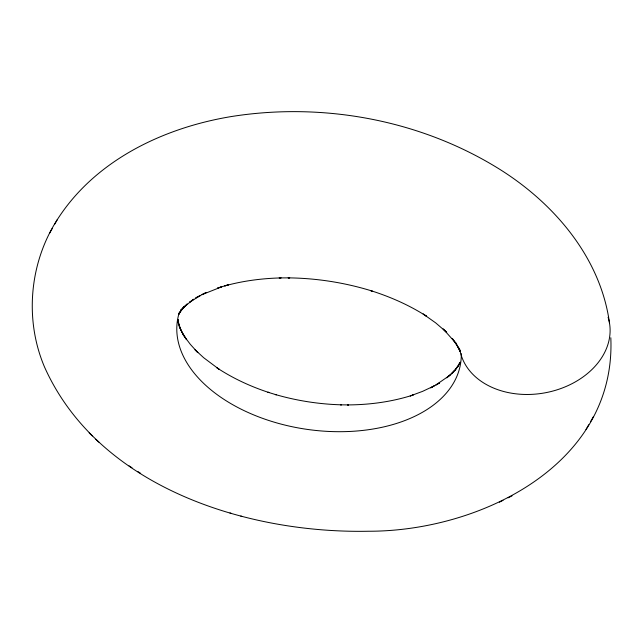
<?xml version="1.0" encoding="UTF-8"?>
<svg xmlns="http://www.w3.org/2000/svg" width="643" height="643" viewBox="0 0 643 643"><rect width="100%" height="100%" fill="white"/><g stroke="black" fill="none" stroke-linecap="round" stroke-linejoin="round"><path stroke-width="0.96" d="M609.556 323.485C600.554 256.131 551.847 200.624 495.239 166.553C416.905 119.204 321.235 102.213 231.078 116.592C163.41 127.812 95.076 160.324 57.251 219.705C29.417 262.971 24.354 319.611 44.512 366.992C98.218 486.984 246.124 533.69 368.568 531.239C479.156 531.423 616.315 465.259 610.818 337.736M459.93 362.588L457.856 366.807L460.251 362.194L455.035 370.392L457.953 366.245L451.354 374.041L454.689 370.481L446.716 377.827L450.341 374.957L435.97 384.916L439.571 382.915L430.681 387.85L434.129 385.937L422.588 391.362L410.25 395.935L413.24 394.971C392.045 401.819 369.725 404.833 347.477 404.913L348.602 404.913L340.541 404.825L341.457 404.825C319.081 404.214 296.793 400.742 275.3 394.505L276.297 394.802L267.922 392.23L269.128 392.592C250.786 386.604 233.096 378.454 216.964 367.828L219.456 369.54L203.638 357.685L195.038 349.736L197.819 352.589L190.4 344.439L183.986 335.919L186.623 339.697L181.439 331.105L178.119 322.448L179.727 327.327L177.798 319.531M178.979 314.097L181.278 309.854L178.489 314.564L184.316 306.309L180.908 310.665L184.461 306.663L193.688 299.228L189.355 302.387L200.343 295.531L195.793 297.862L206.387 292.412L202.023 294.647L221.682 286.826L217.567 288.056L228.619 284.745L224.753 285.894C243.094 280.83 262.087 278.387 281.087 277.913L279.166 277.921L289.728 277.856L288.16 277.864C316.613 278.178 345.018 282.639 372.193 291.07L370.497 290.548C390.156 296.736 409.205 305.112 426.582 316.26L423.174 314.009L435.729 322.915L446.732 332.391L443.131 328.935L455.501 342.735L452.246 338.435L458.282 347.453L455.622 342.639L460.139 351.584L458.475 347.3L459.841 350.861M49.567 233.272L52.228 228.595M54.607 224.367L57.251 219.705M585.99 429.516L588.715 424.75M590.515 421.679L593.304 416.817M499.33 502.215L503.059 500.334M508.131 497.819L512.037 495.857M240.795 516.072L241.8 516.353M229.953 512.977L231.167 513.323M129.082 465.862L131.984 467.742M137.923 471.608L140.648 473.369M89.16 432.9L92.343 435.922M95.839 439.282L98.893 442.183M177.781 319.523L178.585 323.799L177.998 319.523M608.085 317.28A76.003 57.444 -10.5 0 1 548.077 392.214A76.003 57.444 -10.5 0 1 459.785 349.334M461.28 353.618A143.204 88.34 8.4 0 1 306.205 429.243A143.204 88.34 8.4 0 1 179.437 312.088M187.089 304.091L180.45 310.577L187.097 304.075M183.593 335.453L179.276 326.708L183.593 335.453"/></g></svg>
